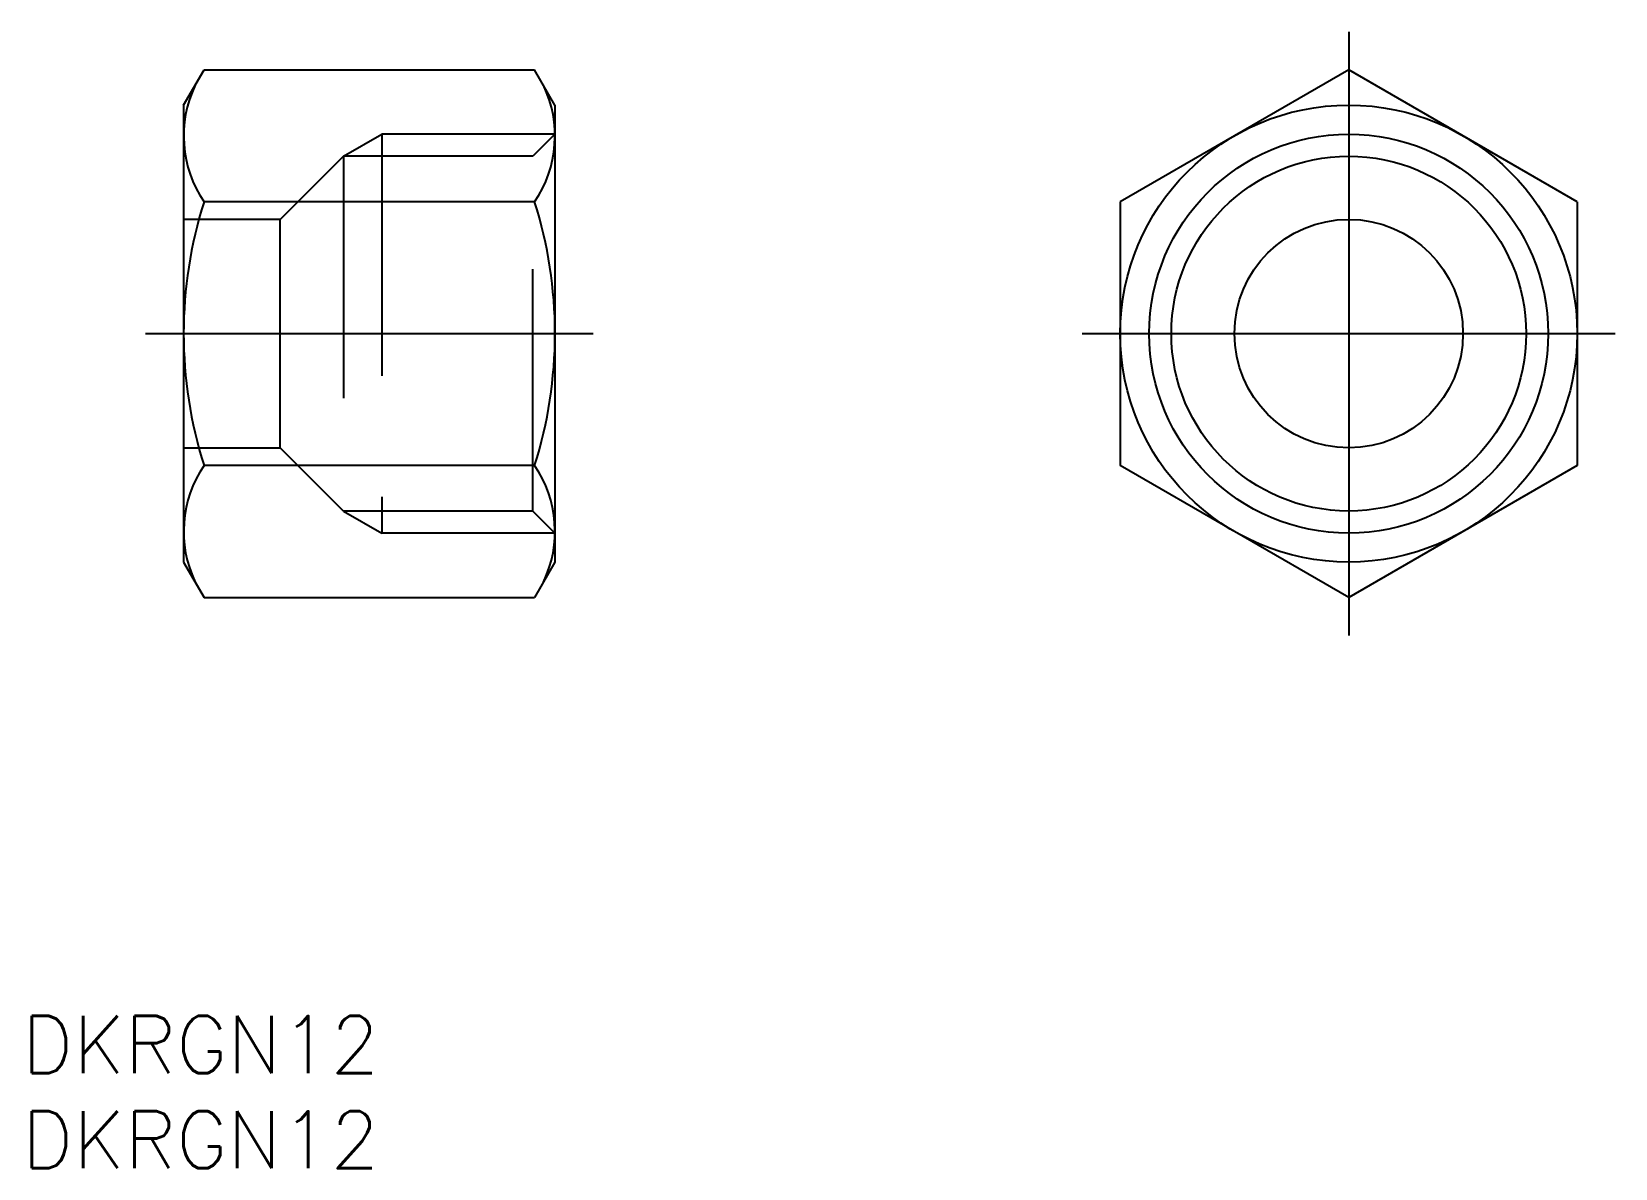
# Model space of a CAD drawing. Extents: x -69.2 to 14, y -43.8 to 15.9.
import ezdxf

# ---------------------------------------------------------------- set-up
doc = ezdxf.new("R2010")
doc.units = 0
doc.linetypes.add('CENTER', pattern=[50.8, 31.75, -6.35, 6.35, -6.35])
doc.linetypes.add('DASHED', pattern=[19.05, 12.7, -6.35])
doc.layers.get('0').update_dxf_attribs({"linetype": 'CONTINUOUS'})
doc.layers.add('CENTER', color=1, linetype='CONTINUOUS')
doc.styles.get("Standard").update_dxf_attribs({"font": 'txt.shx', "height": 3, "bigfont": 'bigfont.shx'})

msp = doc.modelspace()

# ---------------------------------------------------------------- linework, layer by layer
at = {"color": 7, "linetype": 'CONTINUOUS'}
for p, q in [((-61.184, 12), (-60.112, 13.856)), ((-60.112, 13.856), (-42.756, 13.856)), ((-41.684, 12), (-42.756, 13.856)), ((0, 13.856), (-12, 6.928)), ((12, 6.928), (0, 13.856)), ((-61.184, 12), (-61.184, -12)), ((-41.684, 12), (-41.684, -12)), ((-42.756, 6.928), (-60.112, 6.928)), ((-12, 6.928), (-12, -6.928)), ((12, 6.928), (12, -6.928)), ((-42.756, -6.928), (-60.112, -6.928)), ((0, -13.856), (-12, -6.928)), ((12, -6.928), (0, -13.856)), ((-61.184, -12), (-60.112, -13.856)), ((-41.684, -12), (-42.756, -13.856)), ((-60.112, -13.856), (-42.756, -13.856))]:
    msp.add_line(p, q, dxfattribs=at)
at = {"color": 3, "linetype": 'DASHED'}
for p, q in [((-52.797, 9.315), (-50.784, 10.477)), ((-50.784, 10.477), (-50.784, -10.478)), ((-41.684, 10.477), (-50.784, 10.477)), ((-41.684, 10.477), (-42.846, 9.315)), ((-52.797, 9.315), (-56.112, 6)), ((-52.797, 9.315), (-52.797, -9.316)), ((-42.846, 9.315), (-52.797, 9.315)), ((-42.846, -9.316), (-42.846, 9.315)), ((-56.112, 6), (-61.184, 6)), ((-56.112, -6), (-56.112, 6)), ((-61.184, -6), (-56.112, -6)), ((-52.797, -9.316), (-56.112, -6)), ((-42.846, -9.316), (-52.797, -9.316)), ((-52.797, -9.316), (-50.784, -10.478)), ((-41.684, -10.478), (-42.846, -9.316)), ((-41.684, -10.478), (-50.784, -10.478))]:
    msp.add_line(p, q, dxfattribs=at)
at = {"color": 7, "linetype": 'CONTINUOUS'}
for radius in [12, 9.316, 6]:
    msp.add_circle((0, 0), radius, dxfattribs=at)
at = {"color": 3, "linetype": 'CONTINUOUS'}
msp.add_circle((0, 0), 10.477, dxfattribs=at)
at = {"color": 7, "linetype": 'CONTINUOUS'}
for centre, radius, start, end in [((-55.05, 10.392), 6.134, 154.38425, 214.38425), ((-47.818, 10.392), 6.134, 325.61575, 25.61575), ((-38.256, 0), 22.928, 162.41205, 197.58795), ((-64.612, 0), 22.928, 342.41205, 17.58795), ((-55.05, -10.392), 6.134, 145.61575, 205.61575), ((-47.818, -10.392), 6.134, 334.38425, 34.38425)]:
    msp.add_arc(centre, radius, start, end, dxfattribs=at)
at = {"layer": 'CENTER', "color": 1, "linetype": 'CENTER'}
for p, q in [((0, 15.856), (0, -15.856)), ((-14, 0), (14, 0)), ((-63.184, 0), (-39.684, 0))]:
    msp.add_line(p, q, dxfattribs=at)

# ---------------------------------------------------------------- texts
at = {"color": 7, "linetype": 'CONTINUOUS'}
for p in [(-69.68, -38.831), (-69.68, -43.831)]:
    msp.add_text('DKRGN12', height=3, dxfattribs=at).set_placement(p)

doc.saveas('drawing.dxf')
